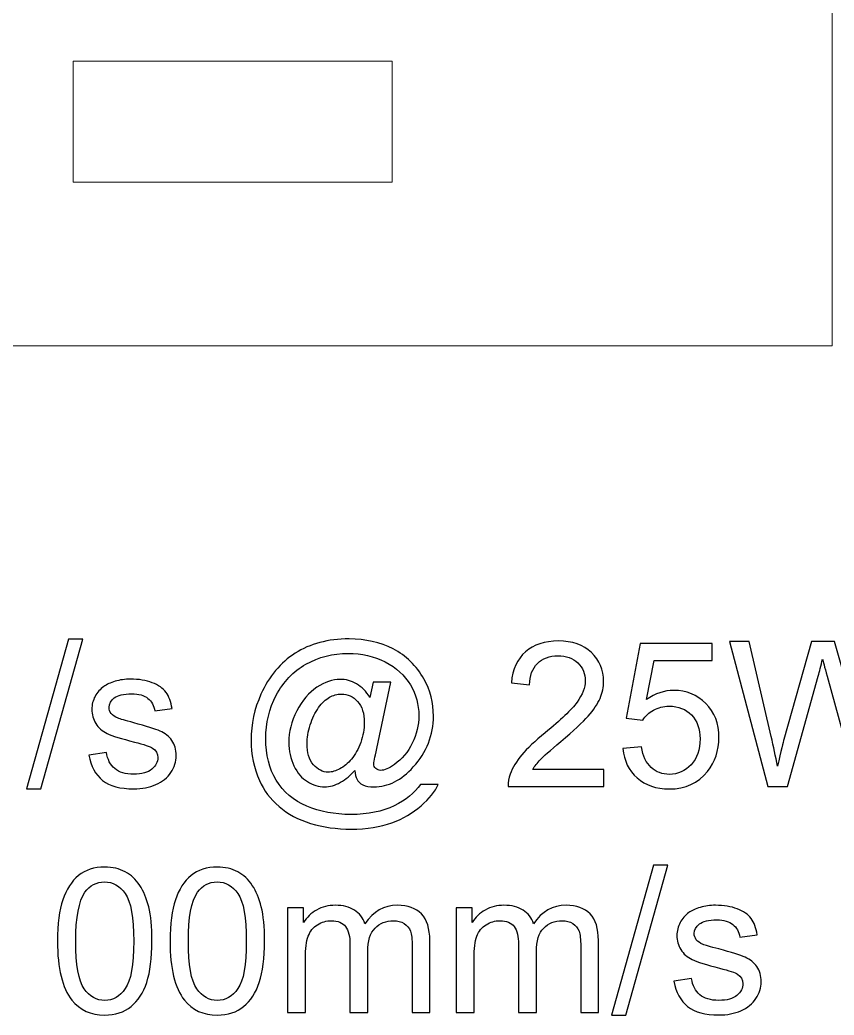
# Model space of a CAD drawing. Header units: millimetres. Extents: x -148 to 148, y -142 to 147.
# Drawn here: x -75.41 to -49.87, y -115.51 to -84.29 of the extents above; entities that cross this region are included whole.
import ezdxf

# ---------------------------------------------------------------- set-up
doc = ezdxf.new("R2010")
doc.units = ezdxf.units.MM
doc.header["$MEASUREMENT"] = 0
doc.layers.add('Ebene 1', color=7, linetype='Continuous')

msp = doc.modelspace()

# ---------------------------------------------------------------- linework, layer by layer
at = {"layer": 'Ebene 1', "color": 250, "lineweight": 20}
msp.add_lwpolyline([(-73.7372, -89.3895), (-63.7372, -89.3895), (-63.7372, -85.5895), (-73.7372, -85.5895), (-73.7372, -89.3895)], close=True, dxfattribs=at)
msp.add_open_spline([(-147.5372, 25.482), (-147.5372, 25.482), (-53.7372, 25.482), (-53.7372, 25.482), (-53.7372, 25.482), (-53.7372, 25.482), (-53.7372, 5.482), (-53.7372, 5.482), (-53.7372, 5.482), (-53.7372, 5.482), (-49.9372, 5.482), (-49.9372, 5.482), (-49.9372, 5.482), (-49.9372, 5.482), (-49.9372, -14.518), (-49.9372, -14.518), (-49.9372, -14.518), (-49.9372, -14.518), (-53.7372, -14.518), (-53.7372, -14.518), (-53.7372, -14.518), (-53.7372, -14.518), (-53.7372, -34.518), (-53.7372, -34.518), (-53.7372, -34.518), (-53.7372, -34.518), (-49.9372, -34.518), (-49.9372, -34.518), (-49.9372, -34.518), (-49.9372, -34.518), (-49.9372, -54.518), (-49.9372, -54.518), (-49.9372, -54.518), (-49.9372, -54.518), (-53.7372, -54.518), (-53.7372, -54.518), (-53.7372, -54.518), (-53.7372, -54.518), (-53.7372, -74.518), (-53.7372, -74.518), (-53.7372, -74.518), (-53.7372, -74.518), (-49.9372, -74.518), (-49.9372, -74.518), (-49.9372, -74.518), (-49.9372, -74.518), (-49.9372, -94.518), (-49.9372, -94.518), (-49.9372, -94.518), (-49.9372, -94.518), (-143.7372, -94.518), (-143.7372, -94.518), (-143.7372, -94.518), (-143.7372, -94.518), (-143.7372, -74.518), (-143.7372, -74.518), (-143.7372, -74.518), (-143.7372, -74.518), (-147.5372, -74.518), (-147.5372, -74.518), (-147.5372, -74.518), (-147.5372, -74.518), (-147.5372, -54.518), (-147.5372, -54.518), (-147.5372, -54.518), (-147.5372, -54.518), (-143.7372, -54.518), (-143.7372, -54.518), (-143.7372, -54.518), (-143.7372, -54.518), (-143.7372, -34.518), (-143.7372, -34.518), (-143.7372, -34.518), (-143.7372, -34.518), (-147.5372, -34.518), (-147.5372, -34.518), (-147.5372, -34.518), (-147.5372, -34.518), (-147.5372, -14.518), (-147.5372, -14.518), (-147.5372, -14.518), (-147.5372, -14.518), (-143.7372, -14.518), (-143.7372, -14.518), (-143.7372, -14.518), (-143.7372, -14.518), (-143.7372, 5.482), (-143.7372, 5.482), (-143.7372, 5.482), (-143.7372, 5.482), (-147.5372, 5.482), (-147.5372, 5.482), (-147.5372, 5.482), (-147.5372, 5.482), (-147.5372, 25.482), (-147.5372, 25.482)], degree=3, knots=[0, 0, 0, 0, 0.04, 0.04, 0.04, 0.04, 0.08, 0.08, 0.08, 0.08, 0.12, 0.12, 0.12, 0.12, 0.16, 0.16, 0.16, 0.16, 0.2, 0.2, 0.2, 0.2, 0.24, 0.24, 0.24, 0.24, 0.28, 0.28, 0.28, 0.28, 0.32, 0.32, 0.32, 0.32, 0.36, 0.36, 0.36, 0.36, 0.4, 0.4, 0.4, 0.4, 0.44, 0.44, 0.44, 0.44, 0.48, 0.48, 0.48, 0.48, 0.52, 0.52, 0.52, 0.52, 0.56, 0.56, 0.56, 0.56, 0.6, 0.6, 0.6, 0.6, 0.64, 0.64, 0.64, 0.64, 0.68, 0.68, 0.68, 0.68, 0.72, 0.72, 0.72, 0.72, 0.76, 0.76, 0.76, 0.76, 0.8, 0.8, 0.8, 0.8, 0.84, 0.84, 0.84, 0.84, 0.88, 0.88, 0.88, 0.88, 0.92, 0.92, 0.92, 0.92, 1, 1, 1, 1], dxfattribs=at)
at = {"layer": 'Ebene 1', "color": 250}
for points, knots in [([(-75.2074, -108.4209), (-75.2074, -108.4209), (-73.8898, -103.7208), (-73.8898, -103.7208), (-73.8898, -103.7208), (-73.8898, -103.7208), (-73.4432, -103.7208), (-73.4432, -103.7208), (-73.4432, -103.7208), (-73.4432, -103.7208), (-74.7576, -108.4209), (-74.7576, -108.4209), (-74.7576, -108.4209), (-74.7576, -108.4209), (-75.2074, -108.4209), (-75.2074, -108.4209)], [0, 0, 0, 0, 0.2, 0.2, 0.2, 0.2, 0.4, 0.4, 0.4, 0.4, 0.6, 0.6, 0.6, 0.6, 1, 1, 1, 1]), ([(-64.9046, -107.8377), (-65.039, -107.9933), (-65.1893, -108.1182), (-65.3555, -108.2113), (-65.3555, -108.2113), (-65.5216, -108.3055), (-65.6888, -108.3531), (-65.856, -108.3531), (-65.856, -108.3531), (-66.0402, -108.3531), (-66.2191, -108.2991), (-66.3926, -108.1912), (-66.3926, -108.1912), (-66.5662, -108.0843), (-66.7069, -107.9192), (-66.816, -107.6959), (-66.816, -107.6959), (-66.9239, -107.4726), (-66.9789, -107.2271), (-66.9789, -106.9604), (-66.9789, -106.9604), (-66.9789, -106.6323), (-66.8943, -106.3031), (-66.726, -105.9729), (-66.726, -105.9729), (-66.5577, -105.6438), (-66.3482, -105.3961), (-66.0984, -105.231), (-66.0984, -105.231), (-65.8476, -105.0649), (-65.6052, -104.9823), (-65.3692, -104.9823), (-65.3692, -104.9823), (-65.1893, -104.9823), (-65.0178, -105.03), (-64.8549, -105.1241), (-64.8549, -105.1241), (-64.6908, -105.2173), (-64.5511, -105.3612), (-64.4326, -105.5528), (-64.4326, -105.5528), (-64.4326, -105.5528), (-64.3278, -105.0723), (-64.3278, -105.0723), (-64.3278, -105.0723), (-64.3278, -105.0723), (-63.7722, -105.0723), (-63.7722, -105.0723), (-63.7722, -105.0723), (-63.7722, -105.0723), (-64.2188, -107.153), (-64.2188, -107.153), (-64.2188, -107.153), (-64.2812, -107.4419), (-64.3119, -107.6028), (-64.3119, -107.6335), (-64.3119, -107.6335), (-64.3119, -107.6895), (-64.2908, -107.7372), (-64.2484, -107.7774), (-64.2484, -107.7774), (-64.2061, -107.8176), (-64.1553, -107.8377), (-64.095, -107.8377), (-64.095, -107.8377), (-63.9849, -107.8377), (-63.842, -107.7753), (-63.6642, -107.6493), (-63.6642, -107.6493), (-63.4282, -107.4832), (-63.242, -107.262), (-63.1044, -106.9836), (-63.1044, -106.9836), (-62.9668, -106.7064), (-62.898, -106.4195), (-62.898, -106.1232), (-62.898, -106.1232), (-62.898, -105.7782), (-62.9869, -105.4554), (-63.1636, -105.1559), (-63.1636, -105.1559), (-63.3404, -104.8564), (-63.6039, -104.6172), (-63.9542, -104.4373), (-63.9542, -104.4373), (-64.3045, -104.2574), (-64.6908, -104.1674), (-65.1152, -104.1674), (-65.1152, -104.1674), (-65.5989, -104.1674), (-66.0402, -104.2807), (-66.4402, -104.5071), (-66.4402, -104.5071), (-66.8403, -104.7326), (-67.1504, -105.0575), (-67.3705, -105.4797), (-67.3705, -105.4797), (-67.5907, -105.9031), (-67.7007, -106.356), (-67.7007, -106.8397), (-67.7007, -106.8397), (-67.7007, -107.3466), (-67.5907, -107.7827), (-67.3705, -108.1478), (-67.3705, -108.1478), (-67.1504, -108.514), (-66.8318, -108.7849), (-66.4159, -108.9596), (-66.4159, -108.9596), (-65.9989, -109.1342), (-65.5375, -109.221), (-65.0316, -109.221), (-65.0316, -109.221), (-64.4897, -109.221), (-64.0357, -109.1299), (-63.6706, -108.9479), (-63.6706, -108.9479), (-63.3044, -108.7659), (-63.0303, -108.5447), (-62.8483, -108.2843), (-62.8483, -108.2843), (-62.8483, -108.2843), (-62.2873, -108.2843), (-62.2873, -108.2843), (-62.2873, -108.2843), (-62.3932, -108.5013), (-62.5731, -108.7225), (-62.8303, -108.9479), (-62.8303, -108.9479), (-63.0864, -109.1733), (-63.3912, -109.3522), (-63.7447, -109.4834), (-63.7447, -109.4834), (-64.0982, -109.6147), (-64.5236, -109.6803), (-65.0221, -109.6803), (-65.0221, -109.6803), (-65.4814, -109.6803), (-65.9037, -109.621), (-66.2921, -109.5035), (-66.2921, -109.5035), (-66.6794, -109.385), (-67.0096, -109.2083), (-67.2827, -108.9712), (-67.2827, -108.9712), (-67.5557, -108.7352), (-67.761, -108.4621), (-67.8997, -108.1542), (-67.8997, -108.1542), (-68.0733, -107.7636), (-68.16, -107.3424), (-68.16, -106.8894), (-68.16, -106.8894), (-68.16, -106.3846), (-68.0563, -105.9041), (-67.8499, -105.448), (-67.8499, -105.448), (-67.5981, -104.8871), (-67.2393, -104.4585), (-66.7757, -104.1611), (-66.7757, -104.1611), (-66.3111, -103.8637), (-65.7481, -103.7144), (-65.0866, -103.7144), (-65.0866, -103.7144), (-64.5744, -103.7144), (-64.114, -103.8192), (-63.7055, -104.0288), (-63.7055, -104.0288), (-63.2981, -104.2394), (-62.9753, -104.5516), (-62.7403, -104.9675), (-62.7403, -104.9675), (-62.5392, -105.3242), (-62.4397, -105.7136), (-62.4397, -106.1327), (-62.4397, -106.1327), (-62.4397, -106.7328), (-62.6504, -107.2641), (-63.0716, -107.7298), (-63.0716, -107.7298), (-63.4483, -108.1467), (-63.859, -108.3563), (-64.3056, -108.3563), (-64.3056, -108.3563), (-64.4485, -108.3563), (-64.5638, -108.3341), (-64.6517, -108.2907), (-64.6517, -108.2907), (-64.7395, -108.2473), (-64.8041, -108.1859), (-64.8453, -108.1044), (-64.8453, -108.1044), (-64.8718, -108.0536), (-64.8919, -107.9647), (-64.9046, -107.8377)], [0, 0, 0, 0, 0.02, 0.02, 0.02, 0.02, 0.04, 0.04, 0.04, 0.04, 0.06, 0.06, 0.06, 0.06, 0.08, 0.08, 0.08, 0.08, 0.1, 0.1, 0.1, 0.1, 0.12, 0.12, 0.12, 0.12, 0.14, 0.14, 0.14, 0.14, 0.16, 0.16, 0.16, 0.16, 0.18, 0.18, 0.18, 0.18, 0.2, 0.2, 0.2, 0.2, 0.22, 0.22, 0.22, 0.22, 0.24, 0.24, 0.24, 0.24, 0.26, 0.26, 0.26, 0.26, 0.28, 0.28, 0.28, 0.28, 0.3, 0.3, 0.3, 0.3, 0.32, 0.32, 0.32, 0.32, 0.34, 0.34, 0.34, 0.34, 0.36, 0.36, 0.36, 0.36, 0.38, 0.38, 0.38, 0.38, 0.4, 0.4, 0.4, 0.4, 0.42, 0.42, 0.42, 0.42, 0.44, 0.44, 0.44, 0.44, 0.46, 0.46, 0.46, 0.46, 0.48, 0.48, 0.48, 0.48, 0.5, 0.5, 0.5, 0.5, 0.52, 0.52, 0.52, 0.52, 0.54, 0.54, 0.54, 0.54, 0.56, 0.56, 0.56, 0.56, 0.58, 0.58, 0.58, 0.58, 0.6, 0.6, 0.6, 0.6, 0.62, 0.62, 0.62, 0.62, 0.64, 0.64, 0.64, 0.64, 0.66, 0.66, 0.66, 0.66, 0.68, 0.68, 0.68, 0.68, 0.7, 0.7, 0.7, 0.7, 0.72, 0.72, 0.72, 0.72, 0.74, 0.74, 0.74, 0.74, 0.76, 0.76, 0.76, 0.76, 0.78, 0.78, 0.78, 0.78, 0.8, 0.8, 0.8, 0.8, 0.82, 0.82, 0.82, 0.82, 0.84, 0.84, 0.84, 0.84, 0.86, 0.86, 0.86, 0.86, 0.88, 0.88, 0.88, 0.88, 0.9, 0.9, 0.9, 0.9, 0.92, 0.92, 0.92, 0.92, 0.94, 0.94, 0.94, 0.94, 0.96, 0.96, 0.96, 0.96, 1, 1, 1, 1]), ([(-57.0963, -107.807), (-57.0963, -107.807), (-57.0963, -108.3436), (-57.0963, -108.3436), (-57.0963, -108.3436), (-57.0963, -108.3436), (-60.1009, -108.3436), (-60.1009, -108.3436), (-60.1009, -108.3436), (-60.1051, -108.2092), (-60.0839, -108.0801), (-60.0363, -107.9562), (-60.0363, -107.9562), (-59.9601, -107.7509), (-59.8374, -107.5498), (-59.6691, -107.3509), (-59.6691, -107.3509), (-59.4997, -107.153), (-59.2563, -106.9233), (-58.9388, -106.663), (-58.9388, -106.663), (-58.4446, -106.2576), (-58.1102, -105.9369), (-57.9366, -105.6999), (-57.9366, -105.6999), (-57.763, -105.4639), (-57.6762, -105.2395), (-57.6762, -105.0289), (-57.6762, -105.0289), (-57.6762, -104.8077), (-57.7556, -104.6214), (-57.9133, -104.469), (-57.9133, -104.469), (-58.0721, -104.3177), (-58.2784, -104.2415), (-58.5324, -104.2415), (-58.5324, -104.2415), (-58.8012, -104.2415), (-59.0161, -104.3219), (-59.177, -104.4839), (-59.177, -104.4839), (-59.3389, -104.6447), (-59.4204, -104.868), (-59.4225, -105.1527), (-59.4225, -105.1527), (-59.4225, -105.1527), (-59.9961, -105.0945), (-59.9961, -105.0945), (-59.9961, -105.0945), (-59.9569, -104.6659), (-59.8088, -104.3399), (-59.5527, -104.1156), (-59.5527, -104.1156), (-59.2965, -103.8912), (-58.9515, -103.779), (-58.5197, -103.779), (-58.5197, -103.779), (-58.0837, -103.779), (-57.7387, -103.9007), (-57.4847, -104.142), (-57.4847, -104.142), (-57.2296, -104.3844), (-57.1026, -104.6839), (-57.1026, -105.0416), (-57.1026, -105.0416), (-57.1026, -105.2236), (-57.1397, -105.4025), (-57.2148, -105.5782), (-57.2148, -105.5782), (-57.2889, -105.7539), (-57.4127, -105.9391), (-57.5852, -106.1327), (-57.5852, -106.1327), (-57.7577, -106.3275), (-58.0445, -106.5942), (-58.4456, -106.9328), (-58.4456, -106.9328), (-58.7801, -107.2144), (-58.9949, -107.4049), (-59.0902, -107.5054), (-59.0902, -107.5054), (-59.1854, -107.6049), (-59.2637, -107.7054), (-59.3262, -107.807), (-59.3262, -107.807), (-59.3262, -107.807), (-57.0963, -107.807), (-57.0963, -107.807)], [0, 0, 0, 0, 0.0434783, 0.0434783, 0.0434783, 0.0434783, 0.0869565, 0.0869565, 0.0869565, 0.0869565, 0.1304348, 0.1304348, 0.1304348, 0.1304348, 0.173913, 0.173913, 0.173913, 0.173913, 0.2173913, 0.2173913, 0.2173913, 0.2173913, 0.2608696, 0.2608696, 0.2608696, 0.2608696, 0.3043478, 0.3043478, 0.3043478, 0.3043478, 0.3478261, 0.3478261, 0.3478261, 0.3478261, 0.3913043, 0.3913043, 0.3913043, 0.3913043, 0.4347826, 0.4347826, 0.4347826, 0.4347826, 0.4782609, 0.4782609, 0.4782609, 0.4782609, 0.5217391, 0.5217391, 0.5217391, 0.5217391, 0.5652174, 0.5652174, 0.5652174, 0.5652174, 0.6086957, 0.6086957, 0.6086957, 0.6086957, 0.6521739, 0.6521739, 0.6521739, 0.6521739, 0.6956522, 0.6956522, 0.6956522, 0.6956522, 0.7391304, 0.7391304, 0.7391304, 0.7391304, 0.7826087, 0.7826087, 0.7826087, 0.7826087, 0.826087, 0.826087, 0.826087, 0.826087, 0.8695652, 0.8695652, 0.8695652, 0.8695652, 0.9130435, 0.9130435, 0.9130435, 0.9130435, 1, 1, 1, 1]), ([(-56.4983, -107.153), (-56.4983, -107.153), (-55.912, -107.1032), (-55.912, -107.1032), (-55.912, -107.1032), (-55.8686, -107.389), (-55.768, -107.6028), (-55.6103, -107.7467), (-55.6103, -107.7467), (-55.4516, -107.8906), (-55.2611, -107.9626), (-55.0378, -107.9626), (-55.0378, -107.9626), (-54.769, -107.9626), (-54.5414, -107.861), (-54.3562, -107.6589), (-54.3562, -107.6589), (-54.1699, -107.4557), (-54.0768, -107.1868), (-54.0768, -106.8524), (-54.0768, -106.8524), (-54.0768, -106.5338), (-54.1657, -106.283), (-54.3446, -106.0989), (-54.3446, -106.0989), (-54.5234, -105.9147), (-54.7573, -105.8226), (-55.0473, -105.8226), (-55.0473, -105.8226), (-55.2272, -105.8226), (-55.3891, -105.8639), (-55.5341, -105.9454), (-55.5341, -105.9454), (-55.6791, -106.0269), (-55.7924, -106.1327), (-55.8749, -106.2629), (-55.8749, -106.2629), (-55.8749, -106.2629), (-56.3988, -106.1952), (-56.3988, -106.1952), (-56.3988, -106.1952), (-56.3988, -106.1952), (-55.9585, -103.8605), (-55.9585, -103.8605), (-55.9585, -103.8605), (-55.9585, -103.8605), (-53.6979, -103.8605), (-53.6979, -103.8605), (-53.6979, -103.8605), (-53.6979, -103.8605), (-53.6979, -104.3939), (-53.6979, -104.3939), (-53.6979, -104.3939), (-53.6979, -104.3939), (-55.5119, -104.3939), (-55.5119, -104.3939), (-55.5119, -104.3939), (-55.5119, -104.3939), (-55.7574, -105.6152), (-55.7574, -105.6152), (-55.7574, -105.6152), (-55.4844, -105.4247), (-55.1976, -105.3295), (-54.8981, -105.3295), (-54.8981, -105.3295), (-54.5012, -105.3295), (-54.1668, -105.467), (-53.8937, -105.7422), (-53.8937, -105.7422), (-53.6207, -106.0174), (-53.4841, -106.3709), (-53.4841, -106.8027), (-53.4841, -106.8027), (-53.4841, -107.2144), (-53.6048, -107.57), (-53.844, -107.8695), (-53.844, -107.8695), (-54.1361, -108.2367), (-54.534, -108.4209), (-55.0378, -108.4209), (-55.0378, -108.4209), (-55.4516, -108.4209), (-55.7892, -108.3055), (-56.0506, -108.0737), (-56.0506, -108.0737), (-56.312, -107.8419), (-56.4612, -107.535), (-56.4983, -107.153)], [0, 0, 0, 0, 0.0434783, 0.0434783, 0.0434783, 0.0434783, 0.0869565, 0.0869565, 0.0869565, 0.0869565, 0.1304348, 0.1304348, 0.1304348, 0.1304348, 0.173913, 0.173913, 0.173913, 0.173913, 0.2173913, 0.2173913, 0.2173913, 0.2173913, 0.2608696, 0.2608696, 0.2608696, 0.2608696, 0.3043478, 0.3043478, 0.3043478, 0.3043478, 0.3478261, 0.3478261, 0.3478261, 0.3478261, 0.3913043, 0.3913043, 0.3913043, 0.3913043, 0.4347826, 0.4347826, 0.4347826, 0.4347826, 0.4782609, 0.4782609, 0.4782609, 0.4782609, 0.5217391, 0.5217391, 0.5217391, 0.5217391, 0.5652174, 0.5652174, 0.5652174, 0.5652174, 0.6086957, 0.6086957, 0.6086957, 0.6086957, 0.6521739, 0.6521739, 0.6521739, 0.6521739, 0.6956522, 0.6956522, 0.6956522, 0.6956522, 0.7391304, 0.7391304, 0.7391304, 0.7391304, 0.7826087, 0.7826087, 0.7826087, 0.7826087, 0.826087, 0.826087, 0.826087, 0.826087, 0.8695652, 0.8695652, 0.8695652, 0.8695652, 0.9130435, 0.9130435, 0.9130435, 0.9130435, 1, 1, 1, 1]), ([(-51.9463, -108.3436), (-51.9463, -108.3436), (-53.1528, -103.7981), (-53.1528, -103.7981), (-53.1528, -103.7981), (-53.1528, -103.7981), (-52.5358, -103.7981), (-52.5358, -103.7981), (-52.5358, -103.7981), (-52.5358, -103.7981), (-51.8437, -106.7773), (-51.8437, -106.7773), (-51.8437, -106.7773), (-51.7696, -107.0895), (-51.7061, -107.3996), (-51.6521, -107.7075), (-51.6521, -107.7075), (-51.5357, -107.2218), (-51.468, -106.9424), (-51.4468, -106.8672), (-51.4468, -106.8672), (-51.4468, -106.8672), (-50.5821, -103.7981), (-50.5821, -103.7981), (-50.5821, -103.7981), (-50.5821, -103.7981), (-49.8561, -103.7981), (-49.8561, -103.7981), (-49.8561, -103.7981), (-49.8561, -103.7981), (-49.2053, -106.0989), (-49.2053, -106.0989), (-49.2053, -106.0989), (-49.0423, -106.6693), (-48.9248, -107.2059), (-48.8518, -107.7075), (-48.8518, -107.7075), (-48.7946, -107.4207), (-48.7184, -107.0905), (-48.6253, -106.7191), (-48.6253, -106.7191), (-48.6253, -106.7191), (-47.913, -103.7981), (-47.913, -103.7981), (-47.913, -103.7981), (-47.913, -103.7981), (-47.3077, -103.7981), (-47.3077, -103.7981), (-47.3077, -103.7981), (-47.3077, -103.7981), (-48.5544, -108.3436), (-48.5544, -108.3436), (-48.5544, -108.3436), (-48.5544, -108.3436), (-49.1343, -108.3436), (-49.1343, -108.3436), (-49.1343, -108.3436), (-49.1343, -108.3436), (-50.0921, -104.8807), (-50.0921, -104.8807), (-50.0921, -104.8807), (-50.1726, -104.5907), (-50.2202, -104.4129), (-50.235, -104.3473), (-50.235, -104.3473), (-50.2826, -104.5558), (-50.3271, -104.7336), (-50.3684, -104.8807), (-50.3684, -104.8807), (-50.3684, -104.8807), (-51.3325, -108.3436), (-51.3325, -108.3436), (-51.3325, -108.3436), (-51.3325, -108.3436), (-51.9463, -108.3436), (-51.9463, -108.3436)], [0, 0, 0, 0, 0.05, 0.05, 0.05, 0.05, 0.1, 0.1, 0.1, 0.1, 0.15, 0.15, 0.15, 0.15, 0.2, 0.2, 0.2, 0.2, 0.25, 0.25, 0.25, 0.25, 0.3, 0.3, 0.3, 0.3, 0.35, 0.35, 0.35, 0.35, 0.4, 0.4, 0.4, 0.4, 0.45, 0.45, 0.45, 0.45, 0.5, 0.5, 0.5, 0.5, 0.55, 0.55, 0.55, 0.55, 0.6, 0.6, 0.6, 0.6, 0.65, 0.65, 0.65, 0.65, 0.7, 0.7, 0.7, 0.7, 0.75, 0.75, 0.75, 0.75, 0.8, 0.8, 0.8, 0.8, 0.85, 0.85, 0.85, 0.85, 0.9, 0.9, 0.9, 0.9, 1, 1, 1, 1]), ([(-73.2474, -107.3604), (-73.2474, -107.3604), (-72.696, -107.2736), (-72.696, -107.2736), (-72.696, -107.2736), (-72.6653, -107.4948), (-72.5785, -107.6641), (-72.4367, -107.7827), (-72.4367, -107.7827), (-72.296, -107.9002), (-72.0981, -107.9594), (-71.843, -107.9594), (-71.843, -107.9594), (-71.5869, -107.9594), (-71.3964, -107.9065), (-71.2726, -107.8028), (-71.2726, -107.8028), (-71.1487, -107.698), (-71.0863, -107.5752), (-71.0863, -107.4355), (-71.0863, -107.4355), (-71.0863, -107.3085), (-71.1413, -107.2101), (-71.2514, -107.1371), (-71.2514, -107.1371), (-71.3276, -107.0874), (-71.5181, -107.0249), (-71.8218, -106.9487), (-71.8218, -106.9487), (-72.2303, -106.845), (-72.515, -106.7561), (-72.6727, -106.6799), (-72.6727, -106.6799), (-72.8304, -106.6048), (-72.9511, -106.5), (-73.0326, -106.3666), (-73.0326, -106.3666), (-73.1141, -106.2333), (-73.1553, -106.0862), (-73.1553, -105.9253), (-73.1553, -105.9253), (-73.1553, -105.7782), (-73.1215, -105.6427), (-73.0537, -105.5178), (-73.0537, -105.5178), (-72.9871, -105.3919), (-72.895, -105.2882), (-72.7796, -105.2056), (-72.7796, -105.2056), (-72.6928, -105.1421), (-72.5743, -105.0871), (-72.4251, -105.0427), (-72.4251, -105.0427), (-72.2748, -104.9982), (-72.1139, -104.976), (-71.9425, -104.976), (-71.9425, -104.976), (-71.6842, -104.976), (-71.4578, -105.0141), (-71.262, -105.0882), (-71.262, -105.0882), (-71.0662, -105.1622), (-70.9222, -105.2628), (-70.8291, -105.3898), (-70.8291, -105.3898), (-70.736, -105.5178), (-70.6725, -105.6872), (-70.6376, -105.8999), (-70.6376, -105.8999), (-70.6376, -105.8999), (-71.1826, -105.975), (-71.1826, -105.975), (-71.1826, -105.975), (-71.208, -105.8057), (-71.28, -105.6734), (-71.3985, -105.5782), (-71.3985, -105.5782), (-71.517, -105.4829), (-71.6853, -105.4353), (-71.9023, -105.4353), (-71.9023, -105.4353), (-72.1584, -105.4353), (-72.3415, -105.4776), (-72.4505, -105.5623), (-72.4505, -105.5623), (-72.5605, -105.647), (-72.6156, -105.7464), (-72.6156, -105.8597), (-72.6156, -105.8597), (-72.6156, -105.9327), (-72.5923, -105.9973), (-72.5468, -106.0555), (-72.5468, -106.0555), (-72.5013, -106.1158), (-72.4304, -106.1645), (-72.333, -106.2047), (-72.333, -106.2047), (-72.2769, -106.2248), (-72.1129, -106.2724), (-71.8398, -106.3465), (-71.8398, -106.3465), (-71.4451, -106.4524), (-71.1699, -106.5381), (-71.0143, -106.6058), (-71.0143, -106.6058), (-70.8577, -106.6725), (-70.7349, -106.7709), (-70.646, -106.899), (-70.646, -106.899), (-70.5571, -107.027), (-70.5127, -107.1858), (-70.5127, -107.3763), (-70.5127, -107.3763), (-70.5127, -107.5625), (-70.5677, -107.7372), (-70.6757, -107.9023), (-70.6757, -107.9023), (-70.7847, -108.0663), (-70.9413, -108.1933), (-71.1456, -108.2833), (-71.1456, -108.2833), (-71.3498, -108.3732), (-71.5816, -108.4177), (-71.8398, -108.4177), (-71.8398, -108.4177), (-72.2684, -108.4177), (-72.5944, -108.3288), (-72.8188, -108.151), (-72.8188, -108.151), (-73.0431, -107.9732), (-73.186, -107.7097), (-73.2474, -107.3604)], [0, 0, 0, 0, 0.0294118, 0.0294118, 0.0294118, 0.0294118, 0.0588235, 0.0588235, 0.0588235, 0.0588235, 0.0882353, 0.0882353, 0.0882353, 0.0882353, 0.1176471, 0.1176471, 0.1176471, 0.1176471, 0.1470588, 0.1470588, 0.1470588, 0.1470588, 0.1764706, 0.1764706, 0.1764706, 0.1764706, 0.2058824, 0.2058824, 0.2058824, 0.2058824, 0.2352941, 0.2352941, 0.2352941, 0.2352941, 0.2647059, 0.2647059, 0.2647059, 0.2647059, 0.2941176, 0.2941176, 0.2941176, 0.2941176, 0.3235294, 0.3235294, 0.3235294, 0.3235294, 0.3529412, 0.3529412, 0.3529412, 0.3529412, 0.3823529, 0.3823529, 0.3823529, 0.3823529, 0.4117647, 0.4117647, 0.4117647, 0.4117647, 0.4411765, 0.4411765, 0.4411765, 0.4411765, 0.4705882, 0.4705882, 0.4705882, 0.4705882, 0.5, 0.5, 0.5, 0.5, 0.5294118, 0.5294118, 0.5294118, 0.5294118, 0.5588235, 0.5588235, 0.5588235, 0.5588235, 0.5882353, 0.5882353, 0.5882353, 0.5882353, 0.6176471, 0.6176471, 0.6176471, 0.6176471, 0.6470588, 0.6470588, 0.6470588, 0.6470588, 0.6764706, 0.6764706, 0.6764706, 0.6764706, 0.7058824, 0.7058824, 0.7058824, 0.7058824, 0.7352941, 0.7352941, 0.7352941, 0.7352941, 0.7647059, 0.7647059, 0.7647059, 0.7647059, 0.7941176, 0.7941176, 0.7941176, 0.7941176, 0.8235294, 0.8235294, 0.8235294, 0.8235294, 0.8529412, 0.8529412, 0.8529412, 0.8529412, 0.8823529, 0.8823529, 0.8823529, 0.8823529, 0.9117647, 0.9117647, 0.9117647, 0.9117647, 0.9411765, 0.9411765, 0.9411765, 0.9411765, 1, 1, 1, 1]), ([(-66.4053, -106.9985), (-66.4053, -107.281), (-66.3376, -107.5012), (-66.2032, -107.6589), (-66.2032, -107.6589), (-66.0688, -107.8155), (-65.9153, -107.8938), (-65.7417, -107.8938), (-65.7417, -107.8938), (-65.6253, -107.8938), (-65.5036, -107.8589), (-65.3756, -107.7901), (-65.3756, -107.7901), (-65.2475, -107.7213), (-65.1247, -107.6176), (-65.0083, -107.4821), (-65.0083, -107.4821), (-64.8908, -107.3456), (-64.7956, -107.172), (-64.7215, -106.9625), (-64.7215, -106.9625), (-64.6464, -106.7529), (-64.6093, -106.5423), (-64.6093, -106.3317), (-64.6093, -106.3317), (-64.6093, -106.0502), (-64.6792, -105.8322), (-64.8189, -105.6766), (-64.8189, -105.6766), (-64.9586, -105.5221), (-65.129, -105.4448), (-65.329, -105.4448), (-65.329, -105.4448), (-65.4613, -105.4448), (-65.5862, -105.4776), (-65.7026, -105.5454), (-65.7026, -105.5454), (-65.819, -105.612), (-65.9322, -105.72), (-66.0423, -105.8692), (-66.0423, -105.8692), (-66.1513, -106.0184), (-66.2392, -106.1994), (-66.3058, -106.4121), (-66.3058, -106.4121), (-66.3715, -106.6249), (-66.4053, -106.8207), (-66.4053, -106.9985)], [0, 0, 0, 0, 0.0769231, 0.0769231, 0.0769231, 0.0769231, 0.1538462, 0.1538462, 0.1538462, 0.1538462, 0.2307692, 0.2307692, 0.2307692, 0.2307692, 0.3076923, 0.3076923, 0.3076923, 0.3076923, 0.3846154, 0.3846154, 0.3846154, 0.3846154, 0.4615385, 0.4615385, 0.4615385, 0.4615385, 0.5384615, 0.5384615, 0.5384615, 0.5384615, 0.6153846, 0.6153846, 0.6153846, 0.6153846, 0.6923077, 0.6923077, 0.6923077, 0.6923077, 0.7692308, 0.7692308, 0.7692308, 0.7692308, 0.8461538, 0.8461538, 0.8461538, 0.8461538, 1, 1, 1, 1])]:
    msp.add_open_spline(points, degree=3, knots=knots, dxfattribs=at)
at = {"layer": 'Ebene 1', "color": 242}
for points, knots in [([(-56.8547, -115.5149), (-56.8547, -115.5149), (-55.5371, -110.8148), (-55.5371, -110.8148), (-55.5371, -110.8148), (-55.5371, -110.8148), (-55.0905, -110.8148), (-55.0905, -110.8148), (-55.0905, -110.8148), (-55.0905, -110.8148), (-56.4049, -115.5149), (-56.4049, -115.5149), (-56.4049, -115.5149), (-56.4049, -115.5149), (-56.8547, -115.5149), (-56.8547, -115.5149)], [0, 0, 0, 0, 0.2, 0.2, 0.2, 0.2, 0.4, 0.4, 0.4, 0.4, 0.6, 0.6, 0.6, 0.6, 1, 1, 1, 1]), ([(-74.2338, -113.196), (-74.2338, -112.6584), (-74.1787, -112.2256), (-74.0676, -111.8985), (-74.0676, -111.8985), (-73.9575, -111.5704), (-73.7924, -111.3175), (-73.5744, -111.1397), (-73.5744, -111.1397), (-73.3564, -110.9619), (-73.0823, -110.873), (-72.7521, -110.873), (-72.7521, -110.873), (-72.5076, -110.873), (-72.2938, -110.9227), (-72.1097, -111.0212), (-72.1097, -111.0212), (-71.9255, -111.1185), (-71.7742, -111.2604), (-71.6536, -111.4456), (-71.6536, -111.4456), (-71.534, -111.6308), (-71.4398, -111.8562), (-71.372, -112.1218), (-71.372, -112.1218), (-71.3032, -112.3875), (-71.2694, -112.7452), (-71.2694, -113.196), (-71.2694, -113.196), (-71.2694, -113.7294), (-71.3244, -114.1591), (-71.4334, -114.4872), (-71.4334, -114.4872), (-71.5435, -114.8153), (-71.7075, -115.0682), (-71.9255, -115.2471), (-71.9255, -115.2471), (-72.1436, -115.426), (-72.4187, -115.5149), (-72.7521, -115.5149), (-72.7521, -115.5149), (-73.1903, -115.5149), (-73.5342, -115.3582), (-73.784, -115.0439), (-73.784, -115.0439), (-74.0835, -114.6661), (-74.2338, -114.0491), (-74.2338, -113.196)], [0, 0, 0, 0, 0.0769231, 0.0769231, 0.0769231, 0.0769231, 0.1538462, 0.1538462, 0.1538462, 0.1538462, 0.2307692, 0.2307692, 0.2307692, 0.2307692, 0.3076923, 0.3076923, 0.3076923, 0.3076923, 0.3846154, 0.3846154, 0.3846154, 0.3846154, 0.4615385, 0.4615385, 0.4615385, 0.4615385, 0.5384615, 0.5384615, 0.5384615, 0.5384615, 0.6153846, 0.6153846, 0.6153846, 0.6153846, 0.6923077, 0.6923077, 0.6923077, 0.6923077, 0.7692308, 0.7692308, 0.7692308, 0.7692308, 0.8461538, 0.8461538, 0.8461538, 0.8461538, 1, 1, 1, 1]), ([(-70.7021, -113.196), (-70.7021, -112.6584), (-70.647, -112.2256), (-70.5359, -111.8985), (-70.5359, -111.8985), (-70.4258, -111.5704), (-70.2607, -111.3175), (-70.0427, -111.1397), (-70.0427, -111.1397), (-69.8247, -110.9619), (-69.5506, -110.873), (-69.2204, -110.873), (-69.2204, -110.873), (-68.9759, -110.873), (-68.7621, -110.9227), (-68.578, -111.0212), (-68.578, -111.0212), (-68.3938, -111.1185), (-68.2425, -111.2604), (-68.1219, -111.4456), (-68.1219, -111.4456), (-68.0023, -111.6308), (-67.9081, -111.8562), (-67.8403, -112.1218), (-67.8403, -112.1218), (-67.7715, -112.3875), (-67.7377, -112.7452), (-67.7377, -113.196), (-67.7377, -113.196), (-67.7377, -113.7294), (-67.7927, -114.1591), (-67.9017, -114.4872), (-67.9017, -114.4872), (-68.0118, -114.8153), (-68.1758, -115.0682), (-68.3938, -115.2471), (-68.3938, -115.2471), (-68.6119, -115.426), (-68.887, -115.5149), (-69.2204, -115.5149), (-69.2204, -115.5149), (-69.6586, -115.5149), (-70.0025, -115.3582), (-70.2523, -115.0439), (-70.2523, -115.0439), (-70.5518, -114.6661), (-70.7021, -114.0491), (-70.7021, -113.196)], [0, 0, 0, 0, 0.0769231, 0.0769231, 0.0769231, 0.0769231, 0.1538462, 0.1538462, 0.1538462, 0.1538462, 0.2307692, 0.2307692, 0.2307692, 0.2307692, 0.3076923, 0.3076923, 0.3076923, 0.3076923, 0.3846154, 0.3846154, 0.3846154, 0.3846154, 0.4615385, 0.4615385, 0.4615385, 0.4615385, 0.5384615, 0.5384615, 0.5384615, 0.5384615, 0.6153846, 0.6153846, 0.6153846, 0.6153846, 0.6923077, 0.6923077, 0.6923077, 0.6923077, 0.7692308, 0.7692308, 0.7692308, 0.7692308, 0.8461538, 0.8461538, 0.8461538, 0.8461538, 1, 1, 1, 1]), ([(-73.6602, -113.196), (-73.6602, -113.9422), (-73.5723, -114.4385), (-73.3977, -114.6862), (-73.3977, -114.6862), (-73.2231, -114.9328), (-73.0082, -115.0566), (-72.7521, -115.0566), (-72.7521, -115.0566), (-72.4949, -115.0566), (-72.2801, -114.9317), (-72.1055, -114.6841), (-72.1055, -114.6841), (-71.9308, -114.4364), (-71.843, -113.9401), (-71.843, -113.196), (-71.843, -113.196), (-71.843, -112.4478), (-71.9308, -111.9504), (-72.1055, -111.7049), (-72.1055, -111.7049), (-72.2801, -111.4583), (-72.497, -111.3355), (-72.7574, -111.3355), (-72.7574, -111.3355), (-73.0146, -111.3355), (-73.2188, -111.4445), (-73.3723, -111.6615), (-73.3723, -111.6615), (-73.5638, -111.9377), (-73.6602, -112.4499), (-73.6602, -113.196)], [0, 0, 0, 0, 0.1111111, 0.1111111, 0.1111111, 0.1111111, 0.2222222, 0.2222222, 0.2222222, 0.2222222, 0.3333333, 0.3333333, 0.3333333, 0.3333333, 0.4444444, 0.4444444, 0.4444444, 0.4444444, 0.5555556, 0.5555556, 0.5555556, 0.5555556, 0.6666667, 0.6666667, 0.6666667, 0.6666667, 0.7777778, 0.7777778, 0.7777778, 0.7777778, 1, 1, 1, 1]), ([(-70.1285, -113.196), (-70.1285, -113.9422), (-70.0406, -114.4385), (-69.866, -114.6862), (-69.866, -114.6862), (-69.6914, -114.9328), (-69.4765, -115.0566), (-69.2204, -115.0566), (-69.2204, -115.0566), (-68.9632, -115.0566), (-68.7484, -114.9317), (-68.5738, -114.6841), (-68.5738, -114.6841), (-68.3991, -114.4364), (-68.3113, -113.9401), (-68.3113, -113.196), (-68.3113, -113.196), (-68.3113, -112.4478), (-68.3991, -111.9504), (-68.5738, -111.7049), (-68.5738, -111.7049), (-68.7484, -111.4583), (-68.9653, -111.3355), (-69.2257, -111.3355), (-69.2257, -111.3355), (-69.4829, -111.3355), (-69.6871, -111.4445), (-69.8406, -111.6615), (-69.8406, -111.6615), (-70.0321, -111.9377), (-70.1285, -112.4499), (-70.1285, -113.196)], [0, 0, 0, 0, 0.1111111, 0.1111111, 0.1111111, 0.1111111, 0.2222222, 0.2222222, 0.2222222, 0.2222222, 0.3333333, 0.3333333, 0.3333333, 0.3333333, 0.4444444, 0.4444444, 0.4444444, 0.4444444, 0.5555556, 0.5555556, 0.5555556, 0.5555556, 0.6666667, 0.6666667, 0.6666667, 0.6666667, 0.7777778, 0.7777778, 0.7777778, 0.7777778, 1, 1, 1, 1]), ([(-67.0148, -115.4376), (-67.0148, -115.4376), (-67.0148, -112.1451), (-67.0148, -112.1451), (-67.0148, -112.1451), (-67.0148, -112.1451), (-66.5163, -112.1451), (-66.5163, -112.1451), (-66.5163, -112.1451), (-66.5163, -112.1451), (-66.5163, -112.6066), (-66.5163, -112.6066), (-66.5163, -112.6066), (-66.4126, -112.4457), (-66.275, -112.3155), (-66.1036, -112.2181), (-66.1036, -112.2181), (-65.9321, -112.1197), (-65.7363, -112.07), (-65.5173, -112.07), (-65.5173, -112.07), (-65.2738, -112.07), (-65.0738, -112.1208), (-64.9182, -112.2224), (-64.9182, -112.2224), (-64.7616, -112.324), (-64.6515, -112.4647), (-64.588, -112.6468), (-64.588, -112.6468), (-64.3266, -112.2626), (-63.988, -112.07), (-63.571, -112.07), (-63.571, -112.07), (-63.244, -112.07), (-62.9931, -112.161), (-62.8174, -112.342), (-62.8174, -112.342), (-62.6418, -112.5229), (-62.5539, -112.8013), (-62.5539, -113.177), (-62.5539, -113.177), (-62.5539, -113.177), (-62.5539, -115.4376), (-62.5539, -115.4376), (-62.5539, -115.4376), (-62.5539, -115.4376), (-63.1085, -115.4376), (-63.1085, -115.4376), (-63.1085, -115.4376), (-63.1085, -115.4376), (-63.1085, -113.3633), (-63.1085, -113.3633), (-63.1085, -113.3633), (-63.1085, -113.14), (-63.1265, -112.9791), (-63.1625, -112.8807), (-63.1625, -112.8807), (-63.1995, -112.7833), (-63.2651, -112.7039), (-63.3593, -112.6436), (-63.3593, -112.6436), (-63.4546, -112.5843), (-63.5667, -112.5536), (-63.6948, -112.5536), (-63.6948, -112.5536), (-63.9266, -112.5536), (-64.1181, -112.6309), (-64.2716, -112.7854), (-64.2716, -112.7854), (-64.424, -112.9389), (-64.5013, -113.1855), (-64.5013, -113.5241), (-64.5013, -113.5241), (-64.5013, -113.5241), (-64.5013, -115.4376), (-64.5013, -115.4376), (-64.5013, -115.4376), (-64.5013, -115.4376), (-65.059, -115.4376), (-65.059, -115.4376), (-65.059, -115.4376), (-65.059, -115.4376), (-65.059, -113.2987), (-65.059, -113.2987), (-65.059, -113.2987), (-65.059, -113.05), (-65.1045, -112.8637), (-65.1955, -112.7399), (-65.1955, -112.7399), (-65.2865, -112.6161), (-65.4347, -112.5536), (-65.6421, -112.5536), (-65.6421, -112.5536), (-65.7988, -112.5536), (-65.9438, -112.5949), (-66.0771, -112.6785), (-66.0771, -112.6785), (-66.2105, -112.7611), (-66.3078, -112.8817), (-66.3671, -113.0405), (-66.3671, -113.0405), (-66.4274, -113.2003), (-66.4571, -113.4299), (-66.4571, -113.7294), (-66.4571, -113.7294), (-66.4571, -113.7294), (-66.4571, -115.4376), (-66.4571, -115.4376), (-66.4571, -115.4376), (-66.4571, -115.4376), (-67.0148, -115.4376), (-67.0148, -115.4376)], [0, 0, 0, 0, 0.0344828, 0.0344828, 0.0344828, 0.0344828, 0.0689655, 0.0689655, 0.0689655, 0.0689655, 0.1034483, 0.1034483, 0.1034483, 0.1034483, 0.137931, 0.137931, 0.137931, 0.137931, 0.1724138, 0.1724138, 0.1724138, 0.1724138, 0.2068966, 0.2068966, 0.2068966, 0.2068966, 0.2413793, 0.2413793, 0.2413793, 0.2413793, 0.2758621, 0.2758621, 0.2758621, 0.2758621, 0.3103448, 0.3103448, 0.3103448, 0.3103448, 0.3448276, 0.3448276, 0.3448276, 0.3448276, 0.3793103, 0.3793103, 0.3793103, 0.3793103, 0.4137931, 0.4137931, 0.4137931, 0.4137931, 0.4482759, 0.4482759, 0.4482759, 0.4482759, 0.4827586, 0.4827586, 0.4827586, 0.4827586, 0.5172414, 0.5172414, 0.5172414, 0.5172414, 0.5517241, 0.5517241, 0.5517241, 0.5517241, 0.5862069, 0.5862069, 0.5862069, 0.5862069, 0.6206897, 0.6206897, 0.6206897, 0.6206897, 0.6551724, 0.6551724, 0.6551724, 0.6551724, 0.6896552, 0.6896552, 0.6896552, 0.6896552, 0.7241379, 0.7241379, 0.7241379, 0.7241379, 0.7586207, 0.7586207, 0.7586207, 0.7586207, 0.7931034, 0.7931034, 0.7931034, 0.7931034, 0.8275862, 0.8275862, 0.8275862, 0.8275862, 0.862069, 0.862069, 0.862069, 0.862069, 0.8965517, 0.8965517, 0.8965517, 0.8965517, 0.9310345, 0.9310345, 0.9310345, 0.9310345, 1, 1, 1, 1]), ([(-61.7252, -115.4376), (-61.7252, -115.4376), (-61.7252, -112.1451), (-61.7252, -112.1451), (-61.7252, -112.1451), (-61.7252, -112.1451), (-61.2267, -112.1451), (-61.2267, -112.1451), (-61.2267, -112.1451), (-61.2267, -112.1451), (-61.2267, -112.6066), (-61.2267, -112.6066), (-61.2267, -112.6066), (-61.123, -112.4457), (-60.9854, -112.3155), (-60.814, -112.2181), (-60.814, -112.2181), (-60.6425, -112.1197), (-60.4467, -112.07), (-60.2277, -112.07), (-60.2277, -112.07), (-59.9842, -112.07), (-59.7842, -112.1208), (-59.6286, -112.2224), (-59.6286, -112.2224), (-59.472, -112.324), (-59.3619, -112.4647), (-59.2984, -112.6468), (-59.2984, -112.6468), (-59.037, -112.2626), (-58.6984, -112.07), (-58.2814, -112.07), (-58.2814, -112.07), (-57.9544, -112.07), (-57.7035, -112.161), (-57.5278, -112.342), (-57.5278, -112.342), (-57.3522, -112.5229), (-57.2643, -112.8013), (-57.2643, -113.177), (-57.2643, -113.177), (-57.2643, -113.177), (-57.2643, -115.4376), (-57.2643, -115.4376), (-57.2643, -115.4376), (-57.2643, -115.4376), (-57.8189, -115.4376), (-57.8189, -115.4376), (-57.8189, -115.4376), (-57.8189, -115.4376), (-57.8189, -113.3633), (-57.8189, -113.3633), (-57.8189, -113.3633), (-57.8189, -113.14), (-57.8369, -112.9791), (-57.8729, -112.8807), (-57.8729, -112.8807), (-57.9099, -112.7833), (-57.9755, -112.7039), (-58.0697, -112.6436), (-58.0697, -112.6436), (-58.165, -112.5843), (-58.2771, -112.5536), (-58.4052, -112.5536), (-58.4052, -112.5536), (-58.637, -112.5536), (-58.8285, -112.6309), (-58.982, -112.7854), (-58.982, -112.7854), (-59.1344, -112.9389), (-59.2117, -113.1855), (-59.2117, -113.5241), (-59.2117, -113.5241), (-59.2117, -113.5241), (-59.2117, -115.4376), (-59.2117, -115.4376), (-59.2117, -115.4376), (-59.2117, -115.4376), (-59.7694, -115.4376), (-59.7694, -115.4376), (-59.7694, -115.4376), (-59.7694, -115.4376), (-59.7694, -113.2987), (-59.7694, -113.2987), (-59.7694, -113.2987), (-59.7694, -113.05), (-59.8149, -112.8637), (-59.9059, -112.7399), (-59.9059, -112.7399), (-59.9969, -112.6161), (-60.1451, -112.5536), (-60.3525, -112.5536), (-60.3525, -112.5536), (-60.5092, -112.5536), (-60.6542, -112.5949), (-60.7875, -112.6785), (-60.7875, -112.6785), (-60.9209, -112.7611), (-61.0182, -112.8817), (-61.0775, -113.0405), (-61.0775, -113.0405), (-61.1378, -113.2003), (-61.1675, -113.4299), (-61.1675, -113.7294), (-61.1675, -113.7294), (-61.1675, -113.7294), (-61.1675, -115.4376), (-61.1675, -115.4376), (-61.1675, -115.4376), (-61.1675, -115.4376), (-61.7252, -115.4376), (-61.7252, -115.4376)], [0, 0, 0, 0, 0.0344828, 0.0344828, 0.0344828, 0.0344828, 0.0689655, 0.0689655, 0.0689655, 0.0689655, 0.1034483, 0.1034483, 0.1034483, 0.1034483, 0.137931, 0.137931, 0.137931, 0.137931, 0.1724138, 0.1724138, 0.1724138, 0.1724138, 0.2068966, 0.2068966, 0.2068966, 0.2068966, 0.2413793, 0.2413793, 0.2413793, 0.2413793, 0.2758621, 0.2758621, 0.2758621, 0.2758621, 0.3103448, 0.3103448, 0.3103448, 0.3103448, 0.3448276, 0.3448276, 0.3448276, 0.3448276, 0.3793103, 0.3793103, 0.3793103, 0.3793103, 0.4137931, 0.4137931, 0.4137931, 0.4137931, 0.4482759, 0.4482759, 0.4482759, 0.4482759, 0.4827586, 0.4827586, 0.4827586, 0.4827586, 0.5172414, 0.5172414, 0.5172414, 0.5172414, 0.5517241, 0.5517241, 0.5517241, 0.5517241, 0.5862069, 0.5862069, 0.5862069, 0.5862069, 0.6206897, 0.6206897, 0.6206897, 0.6206897, 0.6551724, 0.6551724, 0.6551724, 0.6551724, 0.6896552, 0.6896552, 0.6896552, 0.6896552, 0.7241379, 0.7241379, 0.7241379, 0.7241379, 0.7586207, 0.7586207, 0.7586207, 0.7586207, 0.7931034, 0.7931034, 0.7931034, 0.7931034, 0.8275862, 0.8275862, 0.8275862, 0.8275862, 0.862069, 0.862069, 0.862069, 0.862069, 0.8965517, 0.8965517, 0.8965517, 0.8965517, 0.9310345, 0.9310345, 0.9310345, 0.9310345, 1, 1, 1, 1]), ([(-54.8947, -114.4544), (-54.8947, -114.4544), (-54.3433, -114.3676), (-54.3433, -114.3676), (-54.3433, -114.3676), (-54.3126, -114.5888), (-54.2258, -114.7581), (-54.084, -114.8767), (-54.084, -114.8767), (-53.9433, -114.9942), (-53.7454, -115.0534), (-53.4903, -115.0534), (-53.4903, -115.0534), (-53.2342, -115.0534), (-53.0437, -115.0005), (-52.9199, -114.8968), (-52.9199, -114.8968), (-52.796, -114.792), (-52.7336, -114.6692), (-52.7336, -114.5295), (-52.7336, -114.5295), (-52.7336, -114.4025), (-52.7886, -114.3041), (-52.8987, -114.2311), (-52.8987, -114.2311), (-52.9749, -114.1814), (-53.1654, -114.1189), (-53.4691, -114.0427), (-53.4691, -114.0427), (-53.8776, -113.939), (-54.1623, -113.8501), (-54.32, -113.7739), (-54.32, -113.7739), (-54.4777, -113.6988), (-54.5984, -113.594), (-54.6799, -113.4606), (-54.6799, -113.4606), (-54.7614, -113.3273), (-54.8026, -113.1802), (-54.8026, -113.0193), (-54.8026, -113.0193), (-54.8026, -112.8722), (-54.7688, -112.7367), (-54.701, -112.6118), (-54.701, -112.6118), (-54.6344, -112.4859), (-54.5423, -112.3822), (-54.4269, -112.2996), (-54.4269, -112.2996), (-54.3401, -112.2361), (-54.2216, -112.1811), (-54.0724, -112.1367), (-54.0724, -112.1367), (-53.9221, -112.0922), (-53.7612, -112.07), (-53.5898, -112.07), (-53.5898, -112.07), (-53.3315, -112.07), (-53.1051, -112.1081), (-52.9093, -112.1822), (-52.9093, -112.1822), (-52.7135, -112.2562), (-52.5695, -112.3568), (-52.4764, -112.4838), (-52.4764, -112.4838), (-52.3833, -112.6118), (-52.3198, -112.7812), (-52.2849, -112.9939), (-52.2849, -112.9939), (-52.2849, -112.9939), (-52.8299, -113.069), (-52.8299, -113.069), (-52.8299, -113.069), (-52.8553, -112.8997), (-52.9273, -112.7674), (-53.0458, -112.6722), (-53.0458, -112.6722), (-53.1643, -112.5769), (-53.3326, -112.5293), (-53.5496, -112.5293), (-53.5496, -112.5293), (-53.8057, -112.5293), (-53.9888, -112.5716), (-54.0978, -112.6563), (-54.0978, -112.6563), (-54.2078, -112.741), (-54.2629, -112.8404), (-54.2629, -112.9537), (-54.2629, -112.9537), (-54.2629, -113.0267), (-54.2396, -113.0913), (-54.1941, -113.1495), (-54.1941, -113.1495), (-54.1486, -113.2098), (-54.0777, -113.2585), (-53.9803, -113.2987), (-53.9803, -113.2987), (-53.9242, -113.3188), (-53.7602, -113.3664), (-53.4871, -113.4405), (-53.4871, -113.4405), (-53.0924, -113.5464), (-52.8172, -113.6321), (-52.6616, -113.6998), (-52.6616, -113.6998), (-52.505, -113.7665), (-52.3822, -113.8649), (-52.2933, -113.993), (-52.2933, -113.993), (-52.2044, -114.121), (-52.16, -114.2798), (-52.16, -114.4703), (-52.16, -114.4703), (-52.16, -114.6565), (-52.215, -114.8312), (-52.323, -114.9963), (-52.323, -114.9963), (-52.432, -115.1603), (-52.5886, -115.2873), (-52.7929, -115.3773), (-52.7929, -115.3773), (-52.9971, -115.4672), (-53.2289, -115.5117), (-53.4871, -115.5117), (-53.4871, -115.5117), (-53.9157, -115.5117), (-54.2417, -115.4228), (-54.4661, -115.245), (-54.4661, -115.245), (-54.6904, -115.0672), (-54.8333, -114.8037), (-54.8947, -114.4544)], [0, 0, 0, 0, 0.0294118, 0.0294118, 0.0294118, 0.0294118, 0.0588235, 0.0588235, 0.0588235, 0.0588235, 0.0882353, 0.0882353, 0.0882353, 0.0882353, 0.1176471, 0.1176471, 0.1176471, 0.1176471, 0.1470588, 0.1470588, 0.1470588, 0.1470588, 0.1764706, 0.1764706, 0.1764706, 0.1764706, 0.2058824, 0.2058824, 0.2058824, 0.2058824, 0.2352941, 0.2352941, 0.2352941, 0.2352941, 0.2647059, 0.2647059, 0.2647059, 0.2647059, 0.2941176, 0.2941176, 0.2941176, 0.2941176, 0.3235294, 0.3235294, 0.3235294, 0.3235294, 0.3529412, 0.3529412, 0.3529412, 0.3529412, 0.3823529, 0.3823529, 0.3823529, 0.3823529, 0.4117647, 0.4117647, 0.4117647, 0.4117647, 0.4411765, 0.4411765, 0.4411765, 0.4411765, 0.4705882, 0.4705882, 0.4705882, 0.4705882, 0.5, 0.5, 0.5, 0.5, 0.5294118, 0.5294118, 0.5294118, 0.5294118, 0.5588235, 0.5588235, 0.5588235, 0.5588235, 0.5882353, 0.5882353, 0.5882353, 0.5882353, 0.6176471, 0.6176471, 0.6176471, 0.6176471, 0.6470588, 0.6470588, 0.6470588, 0.6470588, 0.6764706, 0.6764706, 0.6764706, 0.6764706, 0.7058824, 0.7058824, 0.7058824, 0.7058824, 0.7352941, 0.7352941, 0.7352941, 0.7352941, 0.7647059, 0.7647059, 0.7647059, 0.7647059, 0.7941176, 0.7941176, 0.7941176, 0.7941176, 0.8235294, 0.8235294, 0.8235294, 0.8235294, 0.8529412, 0.8529412, 0.8529412, 0.8529412, 0.8823529, 0.8823529, 0.8823529, 0.8823529, 0.9117647, 0.9117647, 0.9117647, 0.9117647, 0.9411765, 0.9411765, 0.9411765, 0.9411765, 1, 1, 1, 1])]:
    msp.add_open_spline(points, degree=3, knots=knots, dxfattribs=at)

doc.saveas('drawing.dxf')
